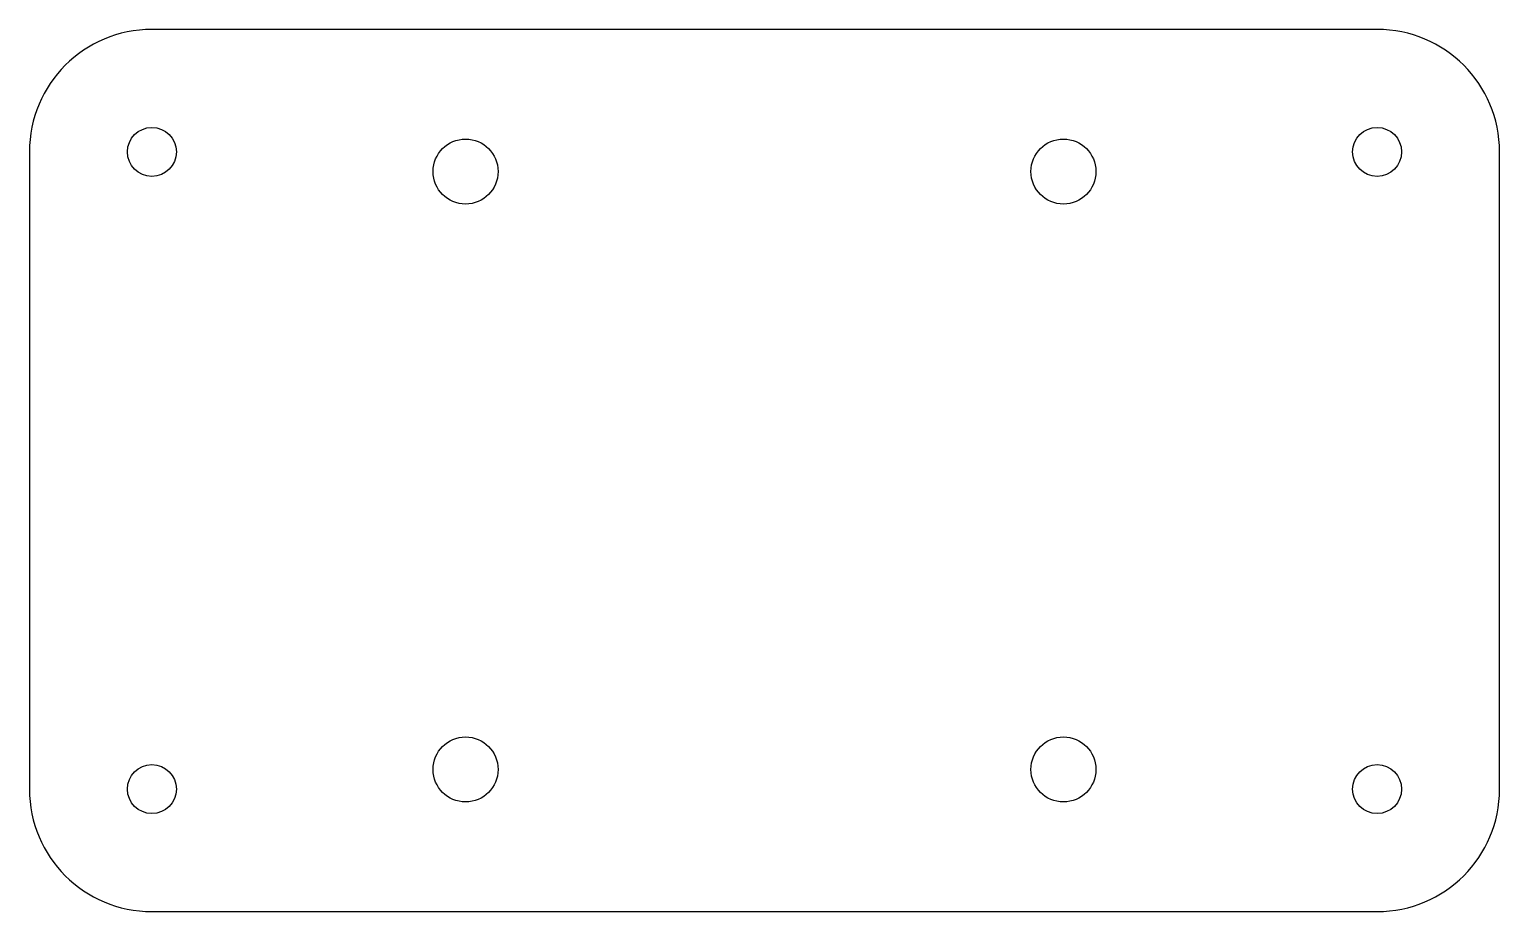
# Model space of a CAD drawing. Header units: millimetres. Extents: x -60 to 60, y -36 to 36.
import ezdxf

# ---------------------------------------------------------------- set-up
doc = ezdxf.new("R2010")
doc.units = ezdxf.units.MM

msp = doc.modelspace()

# ---------------------------------------------------------------- linework, layer by layer
at = {"color": 7, "linetype": 'Continuous', "lineweight": 25}
for p, q in [((50, 36), (-50, 36)), ((-60, 26), (-60, -26)), ((60, -26), (60, 26)), ((-50, -36), (50, -36))]:
    msp.add_line(p, q, dxfattribs=at)
for centre, radius in [((-50, 26), 2), ((50, 26), 2), ((-24.4, 24.4), 2.65), ((24.4, 24.4), 2.65), ((-24.4, -24.4), 2.65), ((24.4, -24.4), 2.65), ((-50, -26), 2), ((50, -26), 2)]:
    msp.add_circle(centre, radius, dxfattribs=at)
for centre, start, end in [((-50, 26), 90, 180), ((50, 26), 0, 90), ((-50, -26), 180, 270), ((50, -26), 270, 0)]:
    msp.add_arc(centre, 10, start, end, dxfattribs=at)

doc.saveas('drawing.dxf')
